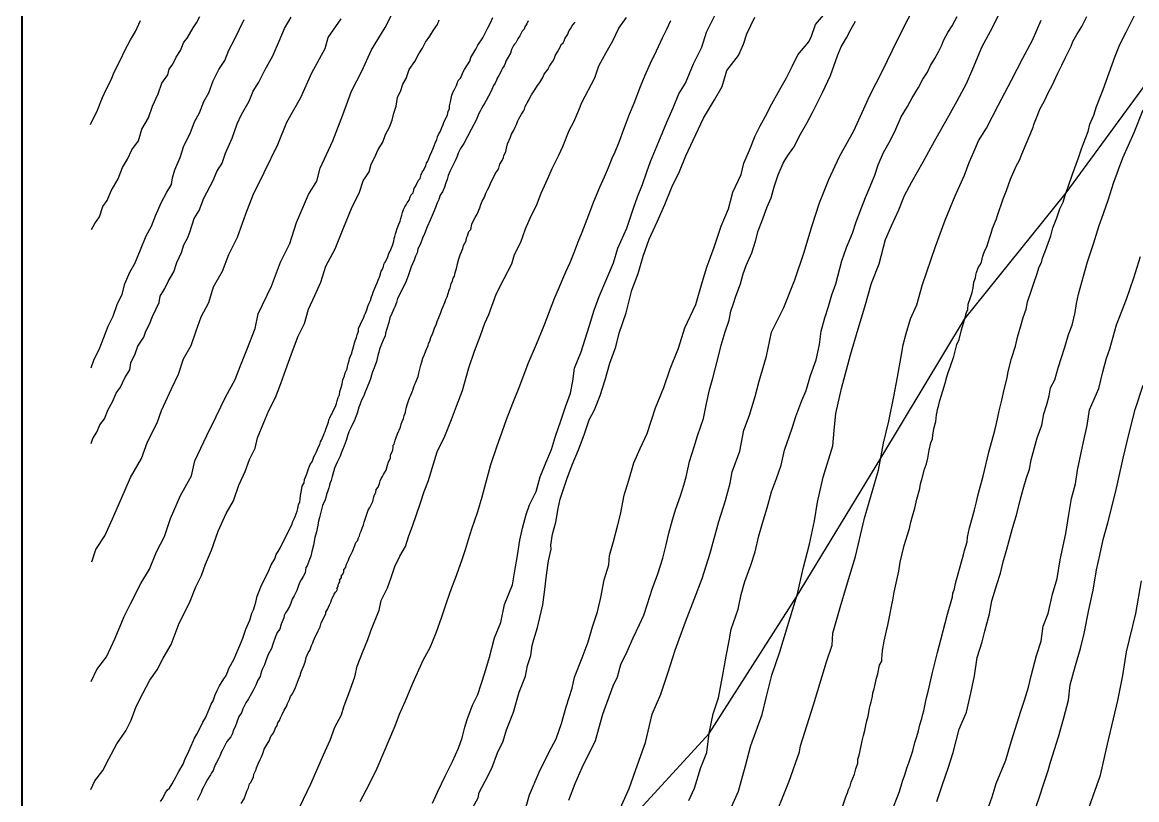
# Model space of a CAD drawing. Header units: millimetres. Extents: x 19067981 to 38137102, y 2652003 to 2652615.
# Drawn here: x 19068230.61 to 19068244.14, y 2652468.95 to 2652478.39 of the extents above; entities that cross this region are included whole.
import ezdxf

# ---------------------------------------------------------------- set-up
doc = ezdxf.new("R2010")
doc.units = ezdxf.units.MM

msp = doc.modelspace()

# ---------------------------------------------------------------- linework, layer by layer
at = {"color": 0, "lineweight": 40, "ltscale": 0.2}
msp.add_lwpolyline([(19068230.614, 2652493.739), (19068251.614, 2652493.739), (19068251.614, 2652464.039), (19068230.614, 2652464.039), (19068230.614, 2652493.739)], dxfattribs=at)
for points in [[(19068230.614, 2652465.22), (19068230.614, 2652493.739), (19068250.827, 2652493.739), (19068250.827, 2652465.22), (19068230.614, 2652465.22)], [(19068230.614, 2652465.22), (19068230.614, 2652493.739), (19068250.827, 2652493.739), (19068250.827, 2652465.22), (19068230.614, 2652465.22)], [(19068237.855, 2652468.803), (19068237.977, 2652469.082), (19068238.081, 2652469.371), (19068238.179, 2652469.64), (19068238.257, 2652469.988), (19068238.362, 2652470.228), (19068238.452, 2652470.497), (19068238.539, 2652470.762), (19068238.661, 2652471.108), (19068238.773, 2652471.39), (19068238.863, 2652471.634), (19068238.961, 2652471.941), (19068239.067, 2652472.327), (19068239.15, 2652472.581), (19068239.206, 2652472.791), (19068239.23, 2652472.93), (19068239.321, 2652473.181), (19068239.37, 2652473.433), (19068239.44, 2652473.618), (19068239.506, 2652473.842), (19068239.555, 2652474.03), (19068239.646, 2652474.333), (19068239.708, 2652474.623), (19068239.855, 2652474.923), (19068239.989, 2652475.259), (19068240.104, 2652475.597), (19068240.195, 2652475.908), (19068240.289, 2652476.197), (19068240.404, 2652476.48), (19068240.532, 2652476.756), (19068240.707, 2652477.07), (19068240.806, 2652477.291), (19068240.9, 2652477.497), (19068241.053, 2652477.797), (19068241.175, 2652478.048), (19068241.322, 2652478.345), (19068241.45, 2652478.593)], [(19068231.45, 2652470.383), (19068231.519, 2652470.529), (19068231.637, 2652470.683), (19068231.741, 2652470.908), (19068231.849, 2652471.172), (19068231.928, 2652471.325), (19068232.054, 2652471.573), (19068232.156, 2652471.746), (19068232.244, 2652471.956), (19068232.341, 2652472.142), (19068232.413, 2652472.363), (19068232.536, 2652472.64), (19068232.669, 2652472.882), (19068232.708, 2652473.063), (19068232.855, 2652473.368), (19068232.967, 2652473.601), (19068233.08, 2652473.835), (19068233.198, 2652474.049), (19068233.259, 2652474.206), (19068233.34, 2652474.412), (19068233.441, 2652474.669), (19068233.476, 2652474.847), (19068233.638, 2652475.182), (19068233.746, 2652475.474), (19068233.859, 2652475.7), (19068233.94, 2652475.956), (19068234.088, 2652476.297), (19068234.188, 2652476.458), (19068234.23, 2652476.618), (19068234.382, 2652476.949), (19068234.506, 2652477.262), (19068234.609, 2652477.552), (19068234.735, 2652477.794), (19068234.852, 2652478.053), (19068235.016, 2652478.326), (19068235.134, 2652478.556)], [(19068231.455, 2652475.871), (19068231.494, 2652475.946), (19068231.55, 2652476.026), (19068231.592, 2652476.149), (19068231.645, 2652476.222), (19068231.693, 2652476.341), (19068231.776, 2652476.485), (19068231.831, 2652476.624), (19068231.891, 2652476.727), (19068231.945, 2652476.839), (19068232.024, 2652476.949), (19068232.065, 2652477.091), (19068232.144, 2652477.229), (19068232.196, 2652477.371), (19068232.262, 2652477.517), (19068232.308, 2652477.648), (19068232.379, 2652477.749), (19068232.398, 2652477.82), (19068232.44, 2652477.879), (19068232.48, 2652477.964), (19068232.533, 2652478.046), (19068232.574, 2652478.146), (19068232.615, 2652478.194), (19068232.687, 2652478.32), (19068232.73, 2652478.38), (19068232.769, 2652478.459)], [(19068231.459, 2652471.834), (19068231.507, 2652471.985), (19068231.617, 2652472.15), (19068231.707, 2652472.357), (19068231.809, 2652472.588), (19068231.927, 2652472.859), (19068232.059, 2652473.092), (19068232.135, 2652473.293), (19068232.252, 2652473.524), (19068232.302, 2652473.675), (19068232.425, 2652473.935), (19068232.511, 2652474.115), (19068232.572, 2652474.3), (19068232.662, 2652474.461), (19068232.726, 2652474.642), (19068232.787, 2652474.812), (19068232.876, 2652474.986), (19068232.934, 2652475.174), (19068233.042, 2652475.365), (19068233.119, 2652475.568), (19068233.225, 2652475.777), (19068233.329, 2652476.06), (19068233.415, 2652476.294), (19068233.548, 2652476.565), (19068233.715, 2652476.904), (19068233.824, 2652477.176), (19068233.996, 2652477.475), (19068234.127, 2652477.772), (19068234.288, 2652478.068), (19068234.328, 2652478.203), (19068234.485, 2652478.428)], [(19068232.293, 2652468.926), (19068232.32, 2652468.968), (19068232.35, 2652469.027), (19068232.376, 2652469.066), (19068232.399, 2652469.088), (19068232.435, 2652469.142), (19068232.481, 2652469.228), (19068232.499, 2652469.263), (19068232.513, 2652469.291), (19068232.568, 2652469.38), (19068232.593, 2652469.457), (19068232.62, 2652469.499), (19068232.652, 2652469.575), (19068232.703, 2652469.693), (19068232.734, 2652469.743), (19068232.784, 2652469.844), (19068232.806, 2652469.888), (19068232.839, 2652469.942), (19068232.882, 2652470.046), (19068232.906, 2652470.108), (19068232.931, 2652470.147), (19068232.953, 2652470.221), (19068232.978, 2652470.273), (19068233.007, 2652470.332), (19068233.062, 2652470.416), (19068233.083, 2652470.447), (19068233.107, 2652470.505), (19068233.122, 2652470.539), (19068233.187, 2652470.659), (19068233.227, 2652470.754), (19068233.254, 2652470.82), (19068233.291, 2652470.909), (19068233.328, 2652471.017), (19068233.375, 2652471.127), (19068233.392, 2652471.185), (19068233.401, 2652471.213), (19068233.42, 2652471.254), (19068233.436, 2652471.305), (19068233.449, 2652471.346), (19068233.465, 2652471.418), (19068233.496, 2652471.498), (19068233.514, 2652471.543), (19068233.542, 2652471.596), (19068233.558, 2652471.635), (19068233.6, 2652471.712), (19068233.635, 2652471.798), (19068233.677, 2652471.871), (19068233.696, 2652471.924), (19068233.718, 2652471.96), (19068233.747, 2652472.009), (19068233.79, 2652472.096), (19068233.812, 2652472.139), (19068233.866, 2652472.248), (19068233.884, 2652472.285), (19068233.897, 2652472.327), (19068233.915, 2652472.36), (19068233.927, 2652472.385), (19068233.951, 2652472.45), (19068233.959, 2652472.485), (19068233.968, 2652472.527), (19068233.983, 2652472.566), (19068233.987, 2652472.597), (19068233.99, 2652472.64), (19068234.002, 2652472.703), (19068234.011, 2652472.753), (19068234.036, 2652472.797), (19068234.04, 2652472.835), (19068234.051, 2652472.864), (19068234.069, 2652472.904), (19068234.088, 2652472.967), (19068234.098, 2652472.998), (19068234.113, 2652473.024), (19068234.131, 2652473.052), (19068234.153, 2652473.11), (19068234.168, 2652473.139), (19068234.181, 2652473.163), (19068234.193, 2652473.19), (19068234.205, 2652473.224), (19068234.226, 2652473.261), (19068234.233, 2652473.292), (19068234.246, 2652473.314), (19068234.269, 2652473.37), (19068234.278, 2652473.396), (19068234.289, 2652473.417), (19068234.299, 2652473.448), (19068234.309, 2652473.478), (19068234.332, 2652473.533), (19068234.333, 2652473.561), (19068234.345, 2652473.583), (19068234.36, 2652473.614), (19068234.371, 2652473.628), (19068234.382, 2652473.66), (19068234.414, 2652473.724), (19068234.427, 2652473.759), (19068234.434, 2652473.791), (19068234.449, 2652473.83), (19068234.462, 2652473.865), (19068234.467, 2652473.903), (19068234.484, 2652473.953), (19068234.497, 2652473.996), (19068234.505, 2652474.044), (19068234.525, 2652474.094), (19068234.531, 2652474.129), (19068234.555, 2652474.179), (19068234.56, 2652474.208), (19068234.569, 2652474.24), (19068234.583, 2652474.279), (19068234.587, 2652474.306), (19068234.599, 2652474.335), (19068234.613, 2652474.37), (19068234.622, 2652474.405), (19068234.636, 2652474.459), (19068234.646, 2652474.496), (19068234.655, 2652474.521), (19068234.669, 2652474.558), (19068234.678, 2652474.592), (19068234.694, 2652474.635), (19068234.693, 2652474.672), (19068234.71, 2652474.703), (19068234.727, 2652474.742), (19068234.755, 2652474.795), (19068234.766, 2652474.832), (19068234.781, 2652474.855), (19068234.795, 2652474.894), (19068234.813, 2652474.95), (19068234.824, 2652474.976), (19068234.838, 2652475.01), (19068234.851, 2652475.052), (19068234.864, 2652475.083), (19068234.873, 2652475.111), (19068234.894, 2652475.159), (19068234.906, 2652475.187), (19068234.919, 2652475.225), (19068234.933, 2652475.257), (19068234.953, 2652475.304), (19068234.97, 2652475.367), (19068234.984, 2652475.391), (19068234.996, 2652475.422), (19068235.003, 2652475.448), (19068235.008, 2652475.463), (19068235.021, 2652475.48), (19068235.052, 2652475.541), (19068235.063, 2652475.581), (19068235.074, 2652475.6), (19068235.085, 2652475.629), (19068235.093, 2652475.65), (19068235.106, 2652475.676), (19068235.122, 2652475.729), (19068235.129, 2652475.762), (19068235.137, 2652475.786), (19068235.142, 2652475.818), (19068235.151, 2652475.843), (19068235.165, 2652475.883), (19068235.183, 2652475.936), (19068235.198, 2652475.974), (19068235.208, 2652476.004), (19068235.222, 2652476.046), (19068235.228, 2652476.077), (19068235.241, 2652476.116), (19068235.256, 2652476.148), (19068235.271, 2652476.17), (19068235.285, 2652476.196), (19068235.309, 2652476.228), (19068235.323, 2652476.269), (19068235.335, 2652476.291), (19068235.357, 2652476.318), (19068235.368, 2652476.369), (19068235.38, 2652476.391), (19068235.401, 2652476.426), (19068235.422, 2652476.472), (19068235.441, 2652476.49), (19068235.454, 2652476.539), (19068235.467, 2652476.567), (19068235.481, 2652476.584), (19068235.512, 2652476.643), (19068235.521, 2652476.677), (19068235.534, 2652476.702), (19068235.546, 2652476.735), (19068235.564, 2652476.776), (19068235.583, 2652476.817), (19068235.596, 2652476.847), (19068235.611, 2652476.887), (19068235.626, 2652476.92), (19068235.643, 2652476.963), (19068235.654, 2652476.995), (19068235.667, 2652477.024), (19068235.689, 2652477.064), (19068235.706, 2652477.108), (19068235.72, 2652477.146), (19068235.732, 2652477.183), (19068235.754, 2652477.219), (19068235.773, 2652477.264), (19068235.782, 2652477.306), (19068235.799, 2652477.342), (19068235.797, 2652477.372), (19068235.811, 2652477.422), (19068235.818, 2652477.463), (19068235.827, 2652477.502), (19068235.844, 2652477.545), (19068235.859, 2652477.573), (19068235.885, 2652477.621), (19068235.905, 2652477.68), (19068235.931, 2652477.711), (19068235.947, 2652477.745), (19068235.963, 2652477.787), (19068235.979, 2652477.813), (19068236.044, 2652477.915), (19068236.057, 2652477.959), (19068236.117, 2652478.063), (19068236.142, 2652478.111), (19068236.205, 2652478.2), (19068236.263, 2652478.321), (19068236.298, 2652478.383), (19068236.326, 2652478.446)], [(19068233.98, 2652468.852), (19068234.12, 2652469.147), (19068234.27, 2652469.492), (19068234.35, 2652469.669), (19068234.409, 2652469.827), (19068234.488, 2652469.976), (19068234.518, 2652470.076), (19068234.593, 2652470.28), (19068234.651, 2652470.441), (19068234.68, 2652470.569), (19068234.744, 2652470.736), (19068234.806, 2652470.894), (19068234.845, 2652471), (19068234.947, 2652471.25), (19068234.969, 2652471.366), (19068235.046, 2652471.519), (19068235.086, 2652471.634), (19068235.136, 2652471.778), (19068235.195, 2652471.905), (19068235.265, 2652472.022), (19068235.301, 2652472.141), (19068235.353, 2652472.28), (19068235.395, 2652472.399), (19068235.442, 2652472.539), (19068235.493, 2652472.688), (19068235.545, 2652472.823), (19068235.587, 2652472.972), (19068235.648, 2652473.17), (19068235.744, 2652473.36), (19068235.822, 2652473.563), (19068235.883, 2652473.726), (19068235.956, 2652473.915), (19068236.034, 2652474.191), (19068236.1, 2652474.396), (19068236.176, 2652474.585), (19068236.227, 2652474.733), (19068236.275, 2652474.839), (19068236.366, 2652475.088), (19068236.461, 2652475.276), (19068236.554, 2652475.453), (19068236.589, 2652475.569), (19068236.663, 2652475.717), (19068236.72, 2652475.878), (19068236.79, 2652476.036), (19068236.853, 2652476.164), (19068236.913, 2652476.314), (19068236.99, 2652476.489), (19068237.046, 2652476.612), (19068237.124, 2652476.773), (19068237.173, 2652476.879), (19068237.252, 2652477.074), (19068237.306, 2652477.177), (19068237.369, 2652477.32), (19068237.406, 2652477.413), (19068237.563, 2652477.715), (19068237.61, 2652477.859), (19068237.699, 2652478.022), (19068237.781, 2652478.162), (19068237.855, 2652478.315), (19068237.948, 2652478.444)], [(19068235.591, 2652468.907), (19068235.653, 2652469.039), (19068235.748, 2652469.232), (19068235.834, 2652469.413), (19068235.909, 2652469.574), (19068235.954, 2652469.699), (19068235.984, 2652469.828), (19068236.012, 2652469.922), (19068236.077, 2652470.094), (19068236.143, 2652470.226), (19068236.228, 2652470.486), (19068236.284, 2652470.678), (19068236.343, 2652470.913), (19068236.422, 2652471.1), (19068236.466, 2652471.318), (19068236.562, 2652471.558), (19068236.595, 2652471.75), (19068236.625, 2652471.914), (19068236.654, 2652472.097), (19068236.684, 2652472.243), (19068236.728, 2652472.409), (19068236.771, 2652472.53), (19068236.85, 2652472.691), (19068236.898, 2652472.867), (19068236.969, 2652473.039), (19068237.036, 2652473.201), (19068237.083, 2652473.362), (19068237.148, 2652473.549), (19068237.205, 2652473.717), (19068237.269, 2652473.884), (19068237.295, 2652474.031), (19068237.317, 2652474.188), (19068237.397, 2652474.386), (19068237.495, 2652474.692), (19068237.555, 2652474.892), (19068237.616, 2652475.056), (19068237.708, 2652475.277), (19068237.79, 2652475.465), (19068237.84, 2652475.645), (19068237.951, 2652475.888), (19068238.033, 2652476.129), (19068238.082, 2652476.27), (19068238.141, 2652476.417), (19068238.194, 2652476.57), (19068238.238, 2652476.696), (19068238.338, 2652476.939), (19068238.437, 2652477.175), (19068238.512, 2652477.349), (19068238.581, 2652477.517), (19068238.661, 2652477.648), (19068238.759, 2652477.885), (19068238.859, 2652478.085), (19068238.918, 2652478.269), (19068239.036, 2652478.504)], [(19068236.72, 2652468.835), (19068236.77, 2652469.008), (19068236.887, 2652469.283), (19068237.006, 2652469.519), (19068237.094, 2652469.688), (19068237.159, 2652469.873), (19068237.215, 2652470.076), (19068237.289, 2652470.301), (19068237.315, 2652470.437), (19068237.408, 2652470.671), (19068237.482, 2652470.864), (19068237.532, 2652471.047), (19068237.593, 2652471.23), (19068237.634, 2652471.403), (19068237.674, 2652471.618), (19068237.732, 2652471.799), (19068237.74, 2652471.912), (19068237.79, 2652472.084), (19068237.84, 2652472.287), (19068237.874, 2652472.412), (19068237.919, 2652472.646), (19068237.973, 2652472.827), (19068238.035, 2652473.038), (19068238.114, 2652473.211), (19068238.198, 2652473.396), (19068238.299, 2652473.704), (19068238.398, 2652473.953), (19068238.476, 2652474.18), (19068238.578, 2652474.429), (19068238.654, 2652474.676), (19068238.787, 2652474.962), (19068238.864, 2652475.226), (19068238.92, 2652475.415), (19068239.012, 2652475.658), (19068239.095, 2652475.911), (19068239.183, 2652476.124), (19068239.237, 2652476.325), (19068239.34, 2652476.541), (19068239.371, 2652476.678), (19068239.439, 2652476.835), (19068239.509, 2652477.009), (19068239.567, 2652477.13), (19068239.655, 2652477.285), (19068239.692, 2652477.361), (19068239.809, 2652477.571), (19068239.889, 2652477.713), (19068239.956, 2652477.852), (19068240.026, 2652477.993), (19068240.16, 2652478.149), (19068240.192, 2652478.22), (19068240.242, 2652478.359), (19068240.36, 2652478.502)], [(19068238.705, 2652468.936), (19068238.77, 2652469.089), (19068238.849, 2652469.339), (19068238.923, 2652469.521), (19068238.95, 2652469.755), (19068238.997, 2652469.991), (19068239.064, 2652470.183), (19068239.114, 2652470.463), (19068239.158, 2652470.689), (19068239.193, 2652470.875), (19068239.218, 2652471.02), (19068239.3, 2652471.263), (19068239.34, 2652471.438), (19068239.384, 2652471.598), (19068239.457, 2652471.797), (19068239.506, 2652471.959), (19068239.554, 2652472.153), (19068239.598, 2652472.306), (19068239.654, 2652472.491), (19068239.707, 2652472.685), (19068239.765, 2652472.849), (19068239.825, 2652473.009), (19068239.862, 2652473.192), (19068239.956, 2652473.46), (19068240, 2652473.602), (19068240.075, 2652473.795), (19068240.128, 2652473.916), (19068240.179, 2652474.097), (19068240.25, 2652474.29), (19068240.287, 2652474.474), (19068240.308, 2652474.637), (19068240.355, 2652474.8), (19068240.396, 2652474.936), (19068240.438, 2652475.078), (19068240.488, 2652475.213), (19068240.561, 2652475.489), (19068240.618, 2652475.653), (19068240.689, 2652475.826), (19068240.735, 2652475.966), (19068240.799, 2652476.134), (19068240.847, 2652476.259), (19068240.903, 2652476.393), (19068240.961, 2652476.533), (19068241.001, 2652476.658), (19068241.064, 2652476.805), (19068241.152, 2652476.956), (19068241.215, 2652477.091), (19068241.28, 2652477.24), (19068241.356, 2652477.363), (19068241.415, 2652477.471), (19068241.49, 2652477.597), (19068241.543, 2652477.696), (19068241.601, 2652477.783), (19068241.635, 2652477.863), (19068241.688, 2652477.946), (19068241.734, 2652478.028), (19068241.768, 2652478.102), (19068241.797, 2652478.176), (19068241.845, 2652478.264), (19068241.898, 2652478.346), (19068241.958, 2652478.459)], [(19068240.573, 2652468.874), (19068240.61, 2652468.984), (19068240.629, 2652469.031), (19068240.642, 2652469.073), (19068240.659, 2652469.112), (19068240.675, 2652469.161), (19068240.713, 2652469.258), (19068240.731, 2652469.323), (19068240.754, 2652469.393), (19068240.754, 2652469.44), (19068240.771, 2652469.49), (19068240.791, 2652469.582), (19068240.808, 2652469.661), (19068240.821, 2652469.729), (19068240.839, 2652469.786), (19068240.852, 2652469.848), (19068240.864, 2652469.907), (19068240.879, 2652469.963), (19068240.888, 2652470.005), (19068240.897, 2652470.06), (19068240.903, 2652470.093), (19068240.914, 2652470.134), (19068240.933, 2652470.199), (19068240.934, 2652470.245), (19068240.954, 2652470.293), (19068240.965, 2652470.351), (19068240.982, 2652470.423), (19068240.996, 2652470.475), (19068241.017, 2652470.58), (19068241.045, 2652470.63), (19068241.046, 2652470.662), (19068241.048, 2652470.703), (19068241.053, 2652470.759), (19068241.073, 2652470.872), (19068241.102, 2652470.996), (19068241.118, 2652471.068), (19068241.133, 2652471.146), (19068241.162, 2652471.293), (19068241.177, 2652471.372), (19068241.196, 2652471.466), (19068241.22, 2652471.576), (19068241.25, 2652471.724), (19068241.269, 2652471.833), (19068241.289, 2652471.916), (19068241.318, 2652472.034), (19068241.358, 2652472.164), (19068241.382, 2652472.242), (19068241.396, 2652472.317), (19068241.418, 2652472.392), (19068241.445, 2652472.488), (19068241.47, 2652472.598), (19068241.508, 2652472.728), (19068241.515, 2652472.784), (19068241.532, 2652472.837), (19068241.561, 2652472.963), (19068241.586, 2652473.027), (19068241.602, 2652473.096), (19068241.621, 2652473.19), (19068241.638, 2652473.28), (19068241.66, 2652473.328), (19068241.663, 2652473.374), (19068241.673, 2652473.427), (19068241.679, 2652473.467), (19068241.699, 2652473.541), (19068241.71, 2652473.619), (19068241.715, 2652473.656), (19068241.719, 2652473.685), (19068241.735, 2652473.743), (19068241.75, 2652473.794), (19068241.769, 2652473.861), (19068241.786, 2652473.913), (19068241.812, 2652474.005), (19068241.835, 2652474.082), (19068241.852, 2652474.135), (19068241.878, 2652474.212), (19068241.919, 2652474.328), (19068241.956, 2652474.476), (19068241.982, 2652474.536), (19068242.011, 2652474.653), (19068242.049, 2652474.776), (19068242.072, 2652474.865), (19068242.087, 2652474.9), (19068242.093, 2652474.963), (19068242.118, 2652475.032), (19068242.14, 2652475.107), (19068242.154, 2652475.162), (19068242.163, 2652475.232), (19068242.181, 2652475.286), (19068242.184, 2652475.318), (19068242.194, 2652475.349), (19068242.216, 2652475.406), (19068242.233, 2652475.439), (19068242.255, 2652475.476), (19068242.268, 2652475.534), (19068242.281, 2652475.584), (19068242.299, 2652475.623), (19068242.319, 2652475.662), (19068242.334, 2652475.715), (19068242.358, 2652475.79), (19068242.373, 2652475.826), (19068242.387, 2652475.882), (19068242.411, 2652475.946), (19068242.438, 2652476.001), (19068242.447, 2652476.042), (19068242.516, 2652476.242), (19068242.558, 2652476.344), (19068242.607, 2652476.481), (19068242.677, 2652476.64), (19068242.714, 2652476.714), (19068242.746, 2652476.788), (19068242.797, 2652476.91), (19068242.855, 2652477.044), (19068242.881, 2652477.116), (19068242.891, 2652477.147), (19068242.914, 2652477.207), (19068242.967, 2652477.341), (19068243.017, 2652477.424), (19068243.073, 2652477.549), (19068243.111, 2652477.621), (19068243.179, 2652477.77), (19068243.23, 2652477.867), (19068243.272, 2652477.953), (19068243.342, 2652478.096), (19068243.361, 2652478.154), (19068243.412, 2652478.238), (19068243.471, 2652478.336), (19068243.532, 2652478.457)], [(19068241.168, 2652468.808), (19068241.225, 2652468.955), (19068241.259, 2652469.049), (19068241.297, 2652469.171), (19068241.325, 2652469.25), (19068241.352, 2652469.342), (19068241.377, 2652469.408), (19068241.421, 2652469.541), (19068241.446, 2652469.642), (19068241.468, 2652469.716), (19068241.49, 2652469.783), (19068241.505, 2652469.856), (19068241.529, 2652469.932), (19068241.542, 2652469.986), (19068241.555, 2652470.027), (19068241.58, 2652470.148), (19068241.59, 2652470.199), (19068241.607, 2652470.262), (19068241.659, 2652470.49), (19068241.687, 2652470.604), (19068241.721, 2652470.735), (19068241.761, 2652470.889), (19068241.843, 2652471.2), (19068241.902, 2652471.411), (19068241.908, 2652471.454), (19068241.926, 2652471.51), (19068241.939, 2652471.573), (19068241.97, 2652471.691), (19068241.993, 2652471.761), (19068242.013, 2652471.834), (19068242.035, 2652471.921), (19068242.048, 2652471.972), (19068242.079, 2652472.078), (19068242.083, 2652472.136), (19068242.109, 2652472.247), (19068242.145, 2652472.379), (19068242.169, 2652472.469), (19068242.195, 2652472.566), (19068242.212, 2652472.637), (19068242.229, 2652472.715), (19068242.273, 2652472.878), (19068242.342, 2652473.167), (19068242.415, 2652473.43), (19068242.437, 2652473.516), (19068242.47, 2652473.671), (19068242.502, 2652473.8), (19068242.53, 2652473.928), (19068242.565, 2652474.072), (19068242.579, 2652474.146), (19068242.62, 2652474.303), (19068242.666, 2652474.455), (19068242.69, 2652474.566), (19068242.732, 2652474.7), (19068242.76, 2652474.803), (19068242.795, 2652474.903), (19068242.813, 2652474.995), (19068242.862, 2652475.133), (19068242.893, 2652475.233), (19068242.926, 2652475.323), (19068242.954, 2652475.417), (19068242.981, 2652475.471), (19068242.994, 2652475.523), (19068243.032, 2652475.615), (19068243.097, 2652475.794), (19068243.122, 2652475.893), (19068243.17, 2652476.012), (19068243.205, 2652476.124), (19068243.247, 2652476.204), (19068243.272, 2652476.288), (19068243.312, 2652476.403), (19068243.36, 2652476.545), (19068243.431, 2652476.74), (19068243.469, 2652476.852), (19068243.494, 2652476.916), (19068243.549, 2652477.063), (19068243.568, 2652477.149), (19068243.617, 2652477.26), (19068243.652, 2652477.363), (19068243.696, 2652477.478), (19068243.73, 2652477.572), (19068243.878, 2652477.977), (19068243.934, 2652478.116), (19068244.012, 2652478.268), (19068244.118, 2652478.486)], [(19068231.441, 2652477.148), (19068231.527, 2652477.319), (19068231.587, 2652477.473), (19068231.632, 2652477.572), (19068231.693, 2652477.689), (19068231.729, 2652477.782), (19068231.806, 2652477.93), (19068231.859, 2652478.046), (19068231.927, 2652478.175), (19068231.989, 2652478.274), (19068232.049, 2652478.408)], [(19068231.447, 2652469.072), (19068231.494, 2652469.178), (19068231.59, 2652469.304), (19068231.664, 2652469.442), (19068231.762, 2652469.624), (19068231.872, 2652469.783), (19068231.935, 2652469.915), (19068231.997, 2652470.078), (19068232.078, 2652470.235), (19068232.161, 2652470.398), (19068232.253, 2652470.525), (19068232.323, 2652470.667), (19068232.419, 2652470.83), (19068232.469, 2652470.962), (19068232.517, 2652471.09), (19068232.643, 2652471.34), (19068232.721, 2652471.533), (19068232.791, 2652471.668), (19068232.837, 2652471.809), (19068232.909, 2652471.979), (19068232.992, 2652472.209), (19068233.089, 2652472.422), (19068233.178, 2652472.577), (19068233.241, 2652472.768), (19068233.32, 2652472.934), (19068233.371, 2652473.078), (19068233.442, 2652473.217), (19068233.468, 2652473.343), (19068233.545, 2652473.526), (19068233.607, 2652473.675), (19068233.688, 2652473.831), (19068233.75, 2652474), (19068233.812, 2652474.171), (19068233.895, 2652474.396), (19068233.962, 2652474.577), (19068234.04, 2652474.729), (19068234.087, 2652474.905), (19068234.163, 2652475.07), (19068234.237, 2652475.231), (19068234.298, 2652475.426), (19068234.411, 2652475.638), (19068234.517, 2652475.9), (19068234.609, 2652476.128), (19068234.708, 2652476.326), (19068234.752, 2652476.464), (19068234.823, 2652476.573), (19068234.848, 2652476.665), (19068234.889, 2652476.741), (19068234.932, 2652476.842), (19068234.991, 2652476.931), (19068235.022, 2652477.025), (19068235.072, 2652477.116), (19068235.103, 2652477.2), (19068235.123, 2652477.286), (19068235.153, 2652477.368), (19068235.169, 2652477.473), (19068235.208, 2652477.559), (19068235.233, 2652477.637), (19068235.274, 2652477.706), (19068235.31, 2652477.813), (19068235.376, 2652477.913), (19068235.425, 2652478.003), (19068235.472, 2652478.074), (19068235.506, 2652478.148), (19068235.561, 2652478.218), (19068235.604, 2652478.292), (19068235.653, 2652478.359), (19068235.673, 2652478.419)], [(19068231.452, 2652474.193), (19068231.487, 2652474.297), (19068231.548, 2652474.416), (19068231.602, 2652474.559), (19068231.655, 2652474.698), (19068231.716, 2652474.82), (19068231.766, 2652474.96), (19068231.825, 2652475.085), (19068231.859, 2652475.21), (19068231.921, 2652475.352), (19068231.982, 2652475.46), (19068232.049, 2652475.624), (19068232.119, 2652475.793), (19068232.184, 2652475.912), (19068232.229, 2652476.039), (19068232.298, 2652476.197), (19068232.37, 2652476.324), (19068232.423, 2652476.418), (19068232.436, 2652476.5), (19068232.467, 2652476.595), (19068232.53, 2652476.744), (19068232.574, 2652476.887), (19068232.653, 2652477.037), (19068232.706, 2652477.178), (19068232.765, 2652477.288), (19068232.819, 2652477.424), (19068232.877, 2652477.531), (19068232.929, 2652477.677), (19068232.999, 2652477.813), (19068233.073, 2652477.924), (19068233.121, 2652478.048), (19068233.191, 2652478.18), (19068233.305, 2652478.422)], [(19068233.271, 2652468.9), (19068233.305, 2652468.958), (19068233.326, 2652469.016), (19068233.341, 2652469.051), (19068233.359, 2652469.09), (19068233.373, 2652469.14), (19068233.386, 2652469.156), (19068233.422, 2652469.225), (19068233.423, 2652469.257), (19068233.453, 2652469.314), (19068233.457, 2652469.336), (19068233.477, 2652469.381), (19068233.501, 2652469.437), (19068233.519, 2652469.468), (19068233.532, 2652469.509), (19068233.55, 2652469.561), (19068233.612, 2652469.663), (19068233.632, 2652469.713), (19068233.653, 2652469.746), (19068233.67, 2652469.777), (19068233.688, 2652469.821), (19068233.704, 2652469.842), (19068233.716, 2652469.881), (19068233.737, 2652469.91), (19068233.747, 2652469.94), (19068233.769, 2652469.982), (19068233.793, 2652470.033), (19068233.824, 2652470.086), (19068233.832, 2652470.114), (19068233.846, 2652470.141), (19068233.857, 2652470.165), (19068233.87, 2652470.201), (19068233.894, 2652470.232), (19068233.931, 2652470.309), (19068233.967, 2652470.405), (19068233.987, 2652470.454), (19068233.997, 2652470.501), (19068234.035, 2652470.584), (19068234.051, 2652470.634), (19068234.059, 2652470.673), (19068234.082, 2652470.729), (19068234.103, 2652470.761), (19068234.125, 2652470.818), (19068234.14, 2652470.853), (19068234.149, 2652470.878), (19068234.164, 2652470.917), (19068234.181, 2652470.946), (19068234.203, 2652471), (19068234.228, 2652471.048), (19068234.242, 2652471.094), (19068234.267, 2652471.138), (19068234.274, 2652471.159), (19068234.297, 2652471.205), (19068234.298, 2652471.226), (19068234.323, 2652471.266), (19068234.331, 2652471.285), (19068234.341, 2652471.314), (19068234.36, 2652471.347), (19068234.367, 2652471.373), (19068234.378, 2652471.4), (19068234.4, 2652471.442), (19068234.414, 2652471.466), (19068234.427, 2652471.481), (19068234.44, 2652471.503), (19068234.431, 2652471.512), (19068234.436, 2652471.522), (19068234.447, 2652471.535), (19068234.448, 2652471.555), (19068234.455, 2652471.574), (19068234.467, 2652471.591), (19068234.467, 2652471.606), (19068234.464, 2652471.614), (19068234.478, 2652471.632), (19068234.489, 2652471.644), (19068234.489, 2652471.654), (19068234.482, 2652471.661), (19068234.502, 2652471.683), (19068234.517, 2652471.71), (19068234.516, 2652471.738), (19068234.54, 2652471.772), (19068234.55, 2652471.806), (19068234.572, 2652471.855), (19068234.581, 2652471.885), (19068234.598, 2652471.913), (19068234.621, 2652471.96), (19068234.65, 2652472.035), (19068234.663, 2652472.072), (19068234.681, 2652472.09), (19068234.694, 2652472.127), (19068234.706, 2652472.153), (19068234.715, 2652472.183), (19068234.725, 2652472.207), (19068234.74, 2652472.244), (19068234.753, 2652472.285), (19068234.763, 2652472.317), (19068234.787, 2652472.392), (19068234.811, 2652472.462), (19068234.83, 2652472.495), (19068234.857, 2652472.544), (19068234.868, 2652472.569), (19068234.88, 2652472.624), (19068234.89, 2652472.649), (19068234.904, 2652472.677), (19068234.91, 2652472.716), (19068234.934, 2652472.744), (19068234.951, 2652472.786), (19068234.959, 2652472.82), (19068234.968, 2652472.849), (19068234.986, 2652472.872), (19068234.997, 2652472.896), (19068235.009, 2652472.918), (19068235.029, 2652472.95), (19068235.046, 2652473.009), (19068235.059, 2652473.05), (19068235.082, 2652473.093), (19068235.082, 2652473.125), (19068235.087, 2652473.142), (19068235.103, 2652473.17), (19068235.112, 2652473.196), (19068235.114, 2652473.228), (19068235.117, 2652473.252), (19068235.127, 2652473.266), (19068235.141, 2652473.312), (19068235.152, 2652473.347), (19068235.168, 2652473.389), (19068235.202, 2652473.47), (19068235.211, 2652473.508), (19068235.225, 2652473.541), (19068235.24, 2652473.578), (19068235.25, 2652473.608), (19068235.264, 2652473.652), (19068235.273, 2652473.7), (19068235.29, 2652473.753), (19068235.302, 2652473.791), (19068235.318, 2652473.836), (19068235.331, 2652473.861), (19068235.346, 2652473.899), (19068235.357, 2652473.932), (19068235.367, 2652473.961), (19068235.378, 2652473.992), (19068235.39, 2652474.019), (19068235.406, 2652474.058), (19068235.42, 2652474.086), (19068235.427, 2652474.127), (19068235.438, 2652474.176), (19068235.449, 2652474.223), (19068235.462, 2652474.266), (19068235.477, 2652474.308), (19068235.495, 2652474.353), (19068235.511, 2652474.399), (19068235.524, 2652474.428), (19068235.539, 2652474.464), (19068235.544, 2652474.486), (19068235.558, 2652474.516), (19068235.574, 2652474.561), (19068235.596, 2652474.613), (19068235.61, 2652474.648), (19068235.616, 2652474.674), (19068235.639, 2652474.725), (19068235.65, 2652474.756), (19068235.67, 2652474.804), (19068235.685, 2652474.842), (19068235.696, 2652474.874), (19068235.705, 2652474.898), (19068235.721, 2652474.937), (19068235.741, 2652474.986), (19068235.756, 2652475.023), (19068235.769, 2652475.055), (19068235.784, 2652475.095), (19068235.796, 2652475.136), (19068235.805, 2652475.162), (19068235.814, 2652475.194), (19068235.82, 2652475.217), (19068235.836, 2652475.246), (19068235.845, 2652475.279), (19068235.858, 2652475.306), (19068235.868, 2652475.346), (19068235.886, 2652475.412), (19068235.897, 2652475.454), (19068235.913, 2652475.514), (19068235.929, 2652475.563), (19068235.961, 2652475.64), (19068235.97, 2652475.677), (19068235.999, 2652475.733), (19068236.004, 2652475.772), (19068236.017, 2652475.796), (19068236.035, 2652475.846), (19068236.056, 2652475.871), (19068236.071, 2652475.935), (19068236.088, 2652475.979), (19068236.111, 2652476.018), (19068236.133, 2652476.059), (19068236.166, 2652476.136), (19068236.18, 2652476.173), (19068236.196, 2652476.215), (19068236.222, 2652476.264), (19068236.241, 2652476.311), (19068236.259, 2652476.355), (19068236.278, 2652476.391), (19068236.297, 2652476.429), (19068236.31, 2652476.46), (19068236.332, 2652476.501), (19068236.354, 2652476.546), (19068236.38, 2652476.589), (19068236.397, 2652476.616), (19068236.41, 2652476.665), (19068236.436, 2652476.711), (19068236.453, 2652476.746), (19068236.458, 2652476.772), (19068236.482, 2652476.816), (19068236.491, 2652476.86), (19068236.503, 2652476.911), (19068236.539, 2652476.993), (19068236.553, 2652477.029), (19068236.577, 2652477.07), (19068236.597, 2652477.115), (19068236.612, 2652477.145), (19068236.629, 2652477.191), (19068236.639, 2652477.216), (19068236.673, 2652477.27), (19068236.695, 2652477.307), (19068236.708, 2652477.334), (19068236.718, 2652477.366), (19068236.733, 2652477.392), (19068236.74, 2652477.411), (19068236.765, 2652477.45), (19068236.777, 2652477.48), (19068236.795, 2652477.506), (19068236.836, 2652477.567), (19068236.868, 2652477.618), (19068236.894, 2652477.658), (19068236.93, 2652477.716), (19068236.949, 2652477.759), (19068236.992, 2652477.816), (19068237.013, 2652477.853), (19068237.037, 2652477.893), (19068237.05, 2652477.907), (19068237.074, 2652477.95), (19068237.079, 2652477.98), (19068237.111, 2652478.028), (19068237.141, 2652478.085), (19068237.152, 2652478.116), (19068237.18, 2652478.14), (19068237.192, 2652478.162), (19068237.198, 2652478.187), (19068237.211, 2652478.207), (19068237.231, 2652478.236), (19068237.251, 2652478.288), (19068237.27, 2652478.311), (19068237.283, 2652478.34), (19068237.303, 2652478.364), (19068237.322, 2652478.391)], [(19068234.716, 2652468.926), (19068234.823, 2652469.134), (19068234.922, 2652469.329), (19068235.14, 2652469.843), (19068235.191, 2652469.987), (19068235.263, 2652470.147), (19068235.354, 2652470.362), (19068235.482, 2652470.651), (19068235.562, 2652470.797), (19068235.637, 2652470.974), (19068235.704, 2652471.17), (19068235.767, 2652471.352), (19068235.826, 2652471.524), (19068235.872, 2652471.638), (19068235.909, 2652471.738), (19068235.951, 2652471.865), (19068235.992, 2652471.986), (19068236.03, 2652472.108), (19068236.068, 2652472.237), (19068236.142, 2652472.446), (19068236.195, 2652472.624), (19068236.242, 2652472.807), (19068236.3, 2652473.017), (19068236.374, 2652473.234), (19068236.436, 2652473.413), (19068236.489, 2652473.564), (19068236.568, 2652473.762), (19068236.651, 2652473.973), (19068236.752, 2652474.245), (19068236.854, 2652474.481), (19068236.948, 2652474.705), (19068237.045, 2652474.959), (19068237.077, 2652475.045), (19068237.122, 2652475.147), (19068237.172, 2652475.272), (19068237.209, 2652475.356), (19068237.263, 2652475.471), (19068237.312, 2652475.594), (19068237.362, 2652475.722), (19068237.41, 2652475.838), (19068237.469, 2652475.995), (19068237.55, 2652476.212), (19068237.623, 2652476.385), (19068237.678, 2652476.509), (19068237.728, 2652476.624), (19068237.773, 2652476.738), (19068237.811, 2652476.816), (19068237.862, 2652476.943), (19068237.916, 2652477.09), (19068237.946, 2652477.175), (19068237.984, 2652477.27), (19068238.038, 2652477.407), (19068238.115, 2652477.607), (19068238.175, 2652477.747), (19068238.239, 2652477.892), (19068238.31, 2652478.042), (19068238.384, 2652478.198), (19068238.437, 2652478.306), (19068238.485, 2652478.41)], [(19068237.245, 2652468.94), (19068237.323, 2652469.146), (19068237.407, 2652469.34), (19068237.57, 2652469.666), (19068237.66, 2652469.987), (19068237.786, 2652470.329), (19068237.837, 2652470.438), (19068237.877, 2652470.59), (19068237.956, 2652470.749), (19068238.029, 2652470.913), (19068238.106, 2652471.075), (19068238.157, 2652471.19), (19068238.2, 2652471.327), (19068238.259, 2652471.504), (19068238.328, 2652471.69), (19068238.386, 2652471.881), (19068238.426, 2652472.041), (19068238.462, 2652472.184), (19068238.504, 2652472.346), (19068238.544, 2652472.48), (19068238.601, 2652472.638), (19068238.644, 2652472.765), (19068238.669, 2652472.868), (19068238.711, 2652473.056), (19068238.769, 2652473.231), (19068238.81, 2652473.366), (19068238.883, 2652473.575), (19068238.917, 2652473.757), (19068238.952, 2652473.923), (19068238.995, 2652474.067), (19068239.061, 2652474.318), (19068239.097, 2652474.465), (19068239.144, 2652474.627), (19068239.193, 2652474.769), (19068239.213, 2652474.88), (19068239.245, 2652474.971), (19068239.274, 2652475.063), (19068239.328, 2652475.211), (19068239.362, 2652475.332), (19068239.397, 2652475.434), (19068239.467, 2652475.59), (19068239.514, 2652475.728), (19068239.546, 2652475.854), (19068239.589, 2652475.97), (19068239.654, 2652476.147), (19068239.702, 2652476.254), (19068239.738, 2652476.391), (19068239.788, 2652476.535), (19068239.849, 2652476.676), (19068239.906, 2652476.77), (19068239.978, 2652476.872), (19068240.058, 2652477.028), (19068240.137, 2652477.161), (19068240.203, 2652477.292), (19068240.267, 2652477.423), (19068240.326, 2652477.536), (19068240.423, 2652477.74), (19068240.468, 2652477.865), (19068240.51, 2652477.992), (19068240.552, 2652478.09), (19068240.618, 2652478.197), (19068240.669, 2652478.301), (19068240.727, 2652478.403)], [(19068239.705, 2652468.638), (19068239.922, 2652469.173), (19068240.048, 2652469.528), (19068240.057, 2652469.6), (19068240.214, 2652470.098), (19068240.373, 2652470.621), (19068240.441, 2652470.822), (19068240.45, 2652470.971), (19068240.541, 2652471.283), (19068240.616, 2652471.541), (19068240.727, 2652471.899), (19068240.836, 2652472.368), (19068241.003, 2652472.949), (19068241.066, 2652473.275), (19068241.129, 2652473.544), (19068241.192, 2652473.845), (19068241.235, 2652474.077), (19068241.278, 2652474.329), (19068241.303, 2652474.469), (19068241.341, 2652474.607), (19068241.395, 2652474.787), (19068241.469, 2652474.956), (19068241.538, 2652475.202), (19068241.697, 2652475.665), (19068241.814, 2652475.983), (19068241.937, 2652476.281), (19068242.048, 2652476.53), (19068242.103, 2652476.685), (19068242.16, 2652476.814), (19068242.217, 2652476.948), (19068242.317, 2652477.103), (19068242.456, 2652477.376), (19068242.619, 2652477.685), (19068242.757, 2652477.952), (19068242.874, 2652478.172), (19068242.977, 2652478.413)], [(19068241.714, 2652468.924), (19068241.781, 2652469.131), (19068241.851, 2652469.33), (19068241.911, 2652469.521), (19068241.982, 2652469.803), (19068242.074, 2652470.011), (19068242.126, 2652470.242), (19068242.17, 2652470.453), (19068242.203, 2652470.674), (19068242.263, 2652470.866), (19068242.295, 2652470.995), (19068242.35, 2652471.204), (19068242.381, 2652471.363), (19068242.441, 2652471.56), (19068242.486, 2652471.699), (19068242.517, 2652471.835), (19068242.561, 2652471.991), (19068242.625, 2652472.228), (19068242.682, 2652472.417), (19068242.725, 2652472.585), (19068242.762, 2652472.717), (19068242.798, 2652472.844), (19068242.838, 2652472.962), (19068242.858, 2652473.074), (19068242.931, 2652473.34), (19068242.985, 2652473.495), (19068243.013, 2652473.635), (19068243.049, 2652473.748), (19068243.076, 2652473.851), (19068243.092, 2652473.949), (19068243.146, 2652474.045), (19068243.185, 2652474.192), (19068243.266, 2652474.442), (19068243.312, 2652474.596), (19068243.353, 2652474.709), (19068243.392, 2652474.864), (19068243.408, 2652474.972), (19068243.433, 2652475.087), (19068243.494, 2652475.306), (19068243.54, 2652475.477), (19068243.612, 2652475.697), (19068243.684, 2652475.918), (19068243.737, 2652476.067), (19068243.797, 2652476.239), (19068243.857, 2652476.433), (19068243.917, 2652476.602), (19068243.969, 2652476.741), (19068244.108, 2652477.051), (19068244.216, 2652477.326)], [(19068242.886, 2652468.771), (19068242.953, 2652468.969), (19068243.011, 2652469.145), (19068243.062, 2652469.304), (19068243.09, 2652469.402), (19068243.189, 2652469.711), (19068243.253, 2652469.943), (19068243.31, 2652470.158), (19068243.33, 2652470.343), (19068243.394, 2652470.576), (19068243.455, 2652470.783), (19068243.5, 2652470.966), (19068243.557, 2652471.251), (19068243.611, 2652471.491), (19068243.651, 2652471.737), (19068243.691, 2652471.918), (19068243.731, 2652472.108), (19068243.787, 2652472.311), (19068243.843, 2652472.532), (19068243.892, 2652472.729), (19068243.972, 2652473.095), (19068244.044, 2652473.383), (19068244.119, 2652473.687), (19068244.216, 2652473.98)], [(19068242.052, 2652465.288), (19068242.212, 2652465.586), (19068242.295, 2652465.783), (19068242.41, 2652465.997), (19068242.52, 2652466.185), (19068242.621, 2652466.479), (19068242.766, 2652466.724), (19068242.924, 2652467.096), (19068243.031, 2652467.37), (19068243.223, 2652467.839), (19068243.369, 2652468.303), (19068243.52, 2652468.744), (19068243.699, 2652469.244), (19068243.785, 2652469.622), (19068243.909, 2652470.154), (19068243.968, 2652470.455), (19068244.016, 2652470.744), (19068244.129, 2652471.208), (19068244.197, 2652471.607)]]:
    msp.add_lwpolyline(points)
at = {"color": 1}
msp.add_lwpolyline([(19068234.696, 2652465.667), (19068236.24, 2652466.891), (19068237.617, 2652468.299), (19068238.95, 2652469.75), (19068240.011, 2652471.41), (19068241.031, 2652473.095), (19068242.05, 2652474.781), (19068243.282, 2652476.318), (19068244.447, 2652477.907), (19068244.863, 2652479.833), (19068245.259, 2652481.763), (19068245.64, 2652483.696), (19068245.563, 2652485.664), (19068245.278, 2652487.613), (19068244.429, 2652489.391), (19068242.786, 2652490.48)], dxfattribs=at)
at = {"color": 61}
for points in [[(19068231.451, 2652473.273), (19068231.47, 2652473.333), (19068231.519, 2652473.411), (19068231.557, 2652473.501), (19068231.61, 2652473.573), (19068231.657, 2652473.687), (19068231.707, 2652473.78), (19068231.752, 2652473.884), (19068231.805, 2652473.955), (19068231.86, 2652474.07), (19068231.919, 2652474.167), (19068231.931, 2652474.252), (19068231.986, 2652474.361), (19068232.017, 2652474.455), (19068232.091, 2652474.563), (19068232.114, 2652474.637), (19068232.157, 2652474.721), (19068232.194, 2652474.815), (19068232.276, 2652474.983), (19068232.289, 2652475.062), (19068232.346, 2652475.155), (19068232.383, 2652475.241), (19068232.452, 2652475.359), (19068232.491, 2652475.469), (19068232.546, 2652475.591), (19068232.575, 2652475.687), (19068232.618, 2652475.766), (19068232.648, 2652475.838), (19068232.701, 2652476.006), (19068232.762, 2652476.102), (19068232.817, 2652476.251), (19068232.93, 2652476.466), (19068232.975, 2652476.577), (19068233.04, 2652476.675), (19068233.081, 2652476.798), (19068233.161, 2652476.982), (19068233.222, 2652477.153), (19068233.276, 2652477.267), (19068233.366, 2652477.43), (19068233.418, 2652477.55), (19068233.485, 2652477.661), (19068233.556, 2652477.807), (19068233.654, 2652477.979), (19068233.731, 2652478.158), (19068233.796, 2652478.311), (19068233.878, 2652478.448)], [(19068236.081, 2652468.854), (19068236.148, 2652468.972), (19068236.16, 2652469.034), (19068236.23, 2652469.171), (19068236.311, 2652469.33), (19068236.383, 2652469.516), (19068236.45, 2652469.658), (19068236.492, 2652469.794), (19068236.577, 2652470.009), (19068236.645, 2652470.255), (19068236.72, 2652470.447), (19068236.747, 2652470.577), (19068236.784, 2652470.698), (19068236.803, 2652470.818), (19068236.821, 2652470.894), (19068236.865, 2652471.04), (19068236.894, 2652471.161), (19068236.931, 2652471.315), (19068236.957, 2652471.5), (19068236.974, 2652471.673), (19068236.999, 2652471.848), (19068237.031, 2652471.988), (19068237.027, 2652472.04), (19068237.048, 2652472.172), (19068237.087, 2652472.318), (19068237.118, 2652472.482), (19068237.142, 2652472.596), (19068237.223, 2652472.84), (19068237.287, 2652473.013), (19068237.363, 2652473.196), (19068237.434, 2652473.378), (19068237.492, 2652473.559), (19068237.56, 2652473.68), (19068237.628, 2652473.857), (19068237.689, 2652474.046), (19068237.745, 2652474.248), (19068237.819, 2652474.447), (19068237.858, 2652474.612), (19068237.942, 2652474.86), (19068238.01, 2652475.136), (19068238.088, 2652475.337), (19068238.148, 2652475.549), (19068238.223, 2652475.754), (19068238.32, 2652475.963), (19068238.413, 2652476.173), (19068238.496, 2652476.384), (19068238.589, 2652476.576), (19068238.667, 2652476.767), (19068238.756, 2652476.958), (19068238.881, 2652477.223), (19068239.013, 2652477.445), (19068239.109, 2652477.607), (19068239.166, 2652477.802), (19068239.306, 2652477.985), (19068239.366, 2652478.121), (19068239.405, 2652478.249), (19068239.502, 2652478.45)], [(19068239.171, 2652468.751), (19068239.304, 2652469.053), (19068239.39, 2652469.359), (19068239.456, 2652469.604), (19068239.591, 2652469.982), (19068239.646, 2652470.199), (19068239.712, 2652470.461), (19068239.806, 2652470.744), (19068239.917, 2652471.102), (19068240.022, 2652471.448), (19068240.092, 2652471.753), (19068240.166, 2652472.051), (19068240.229, 2652472.335), (19068240.264, 2652472.562), (19068240.333, 2652472.863), (19068240.452, 2652473.245), (19068240.467, 2652473.431), (19068240.488, 2652473.636), (19068240.555, 2652473.942), (19068240.666, 2652474.35), (19068240.759, 2652474.667), (19068240.839, 2652474.931), (19068240.919, 2652475.218), (19068241.014, 2652475.453), (19068241.089, 2652475.751), (19068241.161, 2652475.916), (19068241.25, 2652476.109), (19068241.32, 2652476.285), (19068241.41, 2652476.45), (19068241.546, 2652476.693), (19068241.683, 2652476.943), (19068241.858, 2652477.253), (19068241.959, 2652477.434), (19068242.074, 2652477.645), (19068242.148, 2652477.822), (19068242.263, 2652478.092), (19068242.39, 2652478.325), (19068242.483, 2652478.516)], [(19068236.752, 2652478.405), (19068236.739, 2652478.37), (19068236.711, 2652478.333), (19068236.703, 2652478.306), (19068236.68, 2652478.28), (19068236.652, 2652478.222), (19068236.626, 2652478.188), (19068236.605, 2652478.139), (19068236.587, 2652478.12), (19068236.575, 2652478.104), (19068236.55, 2652478.057), (19068236.538, 2652478.014), (19068236.509, 2652477.965), (19068236.488, 2652477.923), (19068236.475, 2652477.887), (19068236.462, 2652477.859), (19068236.443, 2652477.831), (19068236.43, 2652477.805), (19068236.412, 2652477.769), (19068236.399, 2652477.743), (19068236.379, 2652477.711), (19068236.368, 2652477.685), (19068236.352, 2652477.648), (19068236.334, 2652477.62), (19068236.313, 2652477.571), (19068236.3, 2652477.544), (19068236.27, 2652477.49), (19068236.242, 2652477.438), (19068236.226, 2652477.408), (19068236.209, 2652477.377), (19068236.188, 2652477.341), (19068236.169, 2652477.307), (19068236.156, 2652477.281), (19068236.123, 2652477.201), (19068236.06, 2652477.087), (19068235.974, 2652476.914), (19068235.932, 2652476.854), (19068235.904, 2652476.799), (19068235.887, 2652476.748), (19068235.867, 2652476.706), (19068235.839, 2652476.649), (19068235.803, 2652476.577), (19068235.783, 2652476.528), (19068235.77, 2652476.48), (19068235.755, 2652476.439), (19068235.736, 2652476.384), (19068235.712, 2652476.329), (19068235.685, 2652476.29), (19068235.669, 2652476.237), (19068235.65, 2652476.196), (19068235.628, 2652476.139), (19068235.612, 2652476.1), (19068235.602, 2652476.07), (19068235.564, 2652475.985), (19068235.526, 2652475.903), (19068235.495, 2652475.819), (19068235.472, 2652475.765), (19068235.451, 2652475.709), (19068235.415, 2652475.633), (19068235.406, 2652475.588), (19068235.386, 2652475.547), (19068235.368, 2652475.501), (19068235.35, 2652475.455), (19068235.335, 2652475.419), (19068235.318, 2652475.37), (19068235.3, 2652475.319), (19068235.272, 2652475.243), (19068235.251, 2652475.199), (19068235.199, 2652475.097), (19068235.182, 2652475.062), (19068235.167, 2652475.035), (19068235.155, 2652474.986), (19068235.135, 2652474.934), (19068235.125, 2652474.907), (19068235.1, 2652474.851), (19068235.076, 2652474.798), (19068235.063, 2652474.743), (19068235.034, 2652474.652), (19068235.02, 2652474.614), (19068235.016, 2652474.582), (19068234.993, 2652474.529), (19068234.974, 2652474.481), (19068234.951, 2652474.417), (19068234.94, 2652474.38), (19068234.927, 2652474.34), (19068234.914, 2652474.27), (19068234.883, 2652474.19), (19068234.866, 2652474.143), (19068234.854, 2652474.101), (19068234.839, 2652474.059), (19068234.827, 2652474.025), (19068234.771, 2652473.889), (19068234.759, 2652473.853), (19068234.731, 2652473.799), (19068234.711, 2652473.743), (19068234.7, 2652473.712), (19068234.677, 2652473.641), (19068234.648, 2652473.564), (19068234.596, 2652473.454), (19068234.578, 2652473.413), (19068234.563, 2652473.378), (19068234.552, 2652473.339), (19068234.545, 2652473.308), (19068234.521, 2652473.245), (19068234.5, 2652473.197), (19068234.484, 2652473.157), (19068234.471, 2652473.118), (19068234.438, 2652473.055), (19068234.42, 2652473.008), (19068234.405, 2652472.973), (19068234.391, 2652472.93), (19068234.374, 2652472.871), (19068234.361, 2652472.824), (19068234.349, 2652472.795), (19068234.341, 2652472.765), (19068234.335, 2652472.734), (19068234.322, 2652472.697), (19068234.307, 2652472.655), (19068234.297, 2652472.617), (19068234.289, 2652472.588), (19068234.258, 2652472.52), (19068234.236, 2652472.44), (19068234.223, 2652472.375), (19068234.21, 2652472.329), (19068234.198, 2652472.26), (19068234.185, 2652472.2), (19068234.166, 2652472.13), (19068234.149, 2652472.038), (19068234.129, 2652471.962), (19068234.115, 2652471.906), (19068234.09, 2652471.844), (19068234.072, 2652471.789), (19068234.057, 2652471.766), (19068234.046, 2652471.704), (19068234.024, 2652471.656), (19068234, 2652471.616), (19068233.982, 2652471.587), (19068233.967, 2652471.547), (19068233.953, 2652471.514), (19068233.945, 2652471.488), (19068233.912, 2652471.424), (19068233.888, 2652471.384), (19068233.872, 2652471.333), (19068233.857, 2652471.293), (19068233.827, 2652471.245), (19068233.807, 2652471.218), (19068233.792, 2652471.186), (19068233.788, 2652471.156), (19068233.756, 2652471.077), (19068233.74, 2652471.017), (19068233.708, 2652470.979), (19068233.684, 2652470.916), (19068233.654, 2652470.838), (19068233.639, 2652470.782), (19068233.618, 2652470.745), (19068233.595, 2652470.703), (19068233.57, 2652470.635), (19068233.555, 2652470.586), (19068233.526, 2652470.528), (19068233.513, 2652470.495), (19068233.499, 2652470.445), (19068233.473, 2652470.397), (19068233.448, 2652470.339), (19068233.42, 2652470.281), (19068233.381, 2652470.207), (19068233.358, 2652470.172), (19068233.328, 2652470.123), (19068233.291, 2652470.051), (19068233.275, 2652470.004), (19068233.255, 2652469.972), (19068233.241, 2652469.958), (19068233.219, 2652469.888), (19068233.196, 2652469.831), (19068233.174, 2652469.787), (19068233.166, 2652469.75), (19068233.147, 2652469.711), (19068233.096, 2652469.656), (19068233.046, 2652469.556), (19068233.03, 2652469.529), (19068233.013, 2652469.476), (19068232.995, 2652469.442), (19068232.969, 2652469.39), (19068232.955, 2652469.372), (19068232.938, 2652469.325), (19068232.929, 2652469.302), (19068232.911, 2652469.273), (19068232.898, 2652469.249), (19068232.883, 2652469.227), (19068232.861, 2652469.192), (19068232.836, 2652469.147), (19068232.814, 2652469.101), (19068232.798, 2652469.07), (19068232.787, 2652469.033), (19068232.761, 2652468.986), (19068232.748, 2652468.964), (19068232.737, 2652468.939)], [(19068242.322, 2652468.812), (19068242.384, 2652468.982), (19068242.432, 2652469.145), (19068242.55, 2652469.427), (19068242.613, 2652469.649), (19068242.687, 2652469.879), (19068242.733, 2652470.022), (19068242.776, 2652470.155), (19068242.825, 2652470.313), (19068242.857, 2652470.453), (19068242.923, 2652470.698), (19068242.978, 2652470.873), (19068243.003, 2652471.054), (19068243.063, 2652471.208), (19068243.116, 2652471.443), (19068243.174, 2652471.633), (19068243.211, 2652471.859), (19068243.279, 2652472.181), (19068243.314, 2652472.409), (19068243.346, 2652472.606), (19068243.397, 2652472.784), (19068243.419, 2652472.949), (19068243.492, 2652473.294), (19068243.538, 2652473.49), (19068243.566, 2652473.681), (19068243.678, 2652473.94), (19068243.727, 2652474.142), (19068243.773, 2652474.31), (19068243.814, 2652474.423), (19068243.893, 2652474.713), (19068244.013, 2652475.026), (19068244.103, 2652475.283), (19068244.183, 2652475.545)]]:
    msp.add_lwpolyline(points, dxfattribs=at)

doc.saveas('drawing.dxf')
